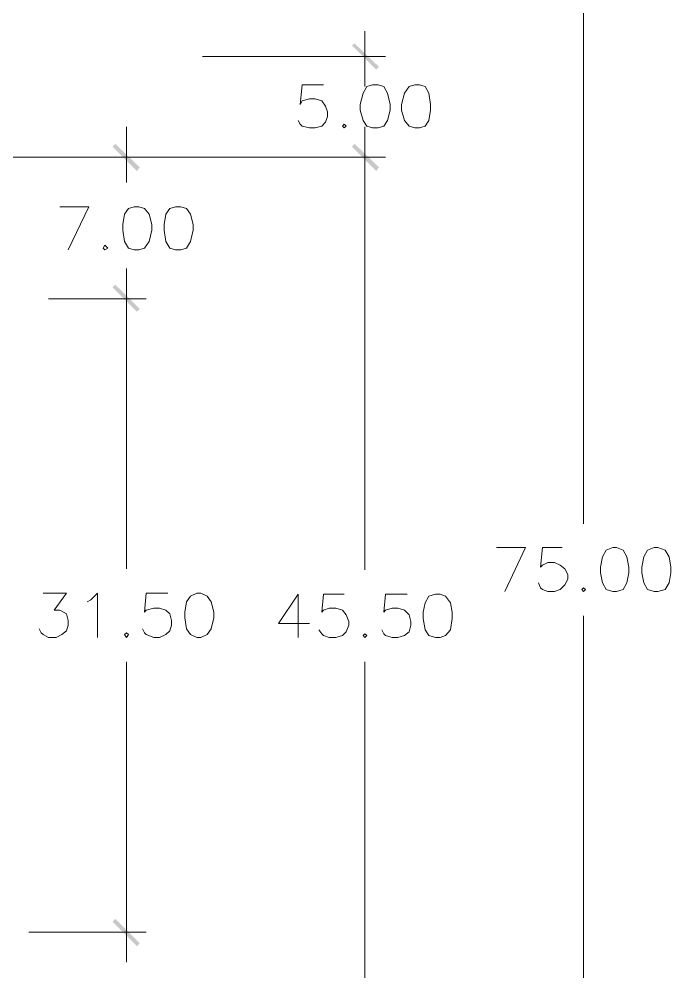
# Model space of a CAD drawing. Header units: inches. Extents: x 0.13 to 4.47, y 0.19 to 3.07.
# Drawn here: x 1.0213 to 1.3438, y 2.1945 to 2.6661 of the extents above; entities that cross this region are included whole.
import ezdxf

# ---------------------------------------------------------------- set-up
doc = ezdxf.new("R2010")
doc.units = ezdxf.units.IN
doc.header["$MEASUREMENT"] = 0
doc.layers.add('PDF_PDF5_PDF12_PDF11_0', color=7, linetype='Continuous')

msp = doc.modelspace()

# ---------------------------------------------------------------- linework, layer by layer
at = {"layer": 'PDF_PDF5_PDF12_PDF11_0', "lineweight": 5}
for points in [[(1.30063, 2.78268), (1.30063, 2.41627)], [(1.19242, 2.63268), (1.19242, 2.66008)], [(1.19242, 2.64569), (1.19242, 2.64754), (1.19242, 2.65962)], [(1.20264, 2.64754), (1.11208, 2.64754), (1.20264, 2.64754)], [(1.07447, 2.61271), (1.07447, 2.58531)], [(1.19242, 2.61271), (1.19242, 2.39352)], [(1.19242, 2.60018), (1.19242, 2.59785), (1.19242, 2.58578)], [(1.11208, 2.59785), (1.20264, 2.59785), (1.0062, 2.59785)], [(1.02617, 2.59785), (1.08422, 2.59785)], [(1.07447, 2.54259), (1.07447, 2.39398)], [(1.07447, 2.51287), (1.07447, 2.5398)], [(1.03592, 2.52773), (1.08422, 2.52773), (1.05636, 2.52773)], [(1.30063, 2.00435), (1.30063, 2.37076)], [(1.07447, 2.1994), (1.07447, 2.34801)], [(1.19242, 2.12881), (1.19242, 2.34801)], [(1.07447, 2.22912), (1.07447, 2.20172)], [(1.03592, 2.21426), (1.08422, 2.21426), (1.02617, 2.21426)]]:
    msp.add_lwpolyline(points, dxfattribs=at)
at = {"layer": 'PDF_PDF5_PDF12_PDF11_0', "lineweight": 13}
for points in [[(1.17199, 2.63361), (1.16131, 2.63361), (1.16038, 2.62386), (1.16131, 2.62572), (1.16502, 2.62665), (1.16781, 2.62665), (1.17106, 2.62572), (1.17292, 2.62293), (1.17385, 2.62014), (1.17385, 2.61782), (1.17292, 2.61504), (1.17106, 2.61318), (1.16781, 2.61225), (1.16502, 2.61225), (1.16131, 2.61318), (1.16038, 2.61411), (1.15945, 2.61597)], [(1.04567, 2.55188), (1.05589, 2.57324), (1.04149, 2.57324)], [(1.26162, 2.38284), (1.27184, 2.40466), (1.25744, 2.40466)], [(1.28995, 2.40466), (1.2802, 2.40466), (1.27927, 2.39491), (1.2802, 2.39584), (1.28298, 2.39723), (1.28623, 2.39723), (1.28902, 2.39584), (1.29134, 2.39398), (1.29273, 2.3912), (1.29273, 2.38887), (1.29134, 2.38609), (1.28902, 2.38377), (1.28623, 2.38284), (1.28298, 2.38284), (1.2802, 2.38377), (1.27927, 2.38469), (1.27834, 2.38702)], [(1.03314, 2.38191), (1.04475, 2.38191), (1.03871, 2.37355), (1.04149, 2.37355), (1.04335, 2.37262), (1.04475, 2.37169), (1.04567, 2.36844), (1.04567, 2.36612), (1.04475, 2.36333), (1.04242, 2.36147), (1.03964, 2.36008), (1.03592, 2.36008), (1.03314, 2.36147), (1.03221, 2.3624), (1.03128, 2.36426)], [(1.05496, 2.37773), (1.05682, 2.37866), (1.06007, 2.38191), (1.06007, 2.36008)], [(1.0949, 2.38191), (1.08422, 2.38191), (1.08329, 2.37262), (1.08422, 2.37355), (1.08793, 2.37448), (1.09072, 2.37448), (1.09397, 2.37355), (1.09583, 2.37169), (1.09676, 2.36844), (1.09676, 2.36612), (1.09583, 2.36333), (1.09397, 2.36147), (1.09072, 2.36008), (1.08793, 2.36008), (1.08422, 2.36147), (1.08329, 2.3624), (1.08236, 2.36426)], [(1.15945, 2.36008), (1.15945, 2.38144), (1.1497, 2.36705), (1.16502, 2.36705)], [(1.18221, 2.38144), (1.17199, 2.38144), (1.17106, 2.37262), (1.17199, 2.37355), (1.17478, 2.37448), (1.17803, 2.37448), (1.18128, 2.37355), (1.18314, 2.37123), (1.18453, 2.36798), (1.18453, 2.36612), (1.18314, 2.36287), (1.18128, 2.36101), (1.17803, 2.36008), (1.17478, 2.36008), (1.17199, 2.36101), (1.17106, 2.36194), (1.16967, 2.3638)], [(1.21332, 2.38144), (1.20264, 2.38144), (1.20171, 2.37262), (1.20264, 2.37355), (1.20589, 2.37448), (1.20868, 2.37448), (1.21193, 2.37355), (1.21425, 2.37123), (1.21518, 2.36798), (1.21518, 2.36612), (1.21425, 2.36287), (1.21193, 2.36101), (1.20868, 2.36008), (1.20589, 2.36008), (1.20264, 2.36101), (1.20171, 2.36194), (1.20078, 2.3638)]]:
    msp.add_lwpolyline(points, dxfattribs=at)
for points in [[(1.19614, 2.63361), (1.19335, 2.63268), (1.1915, 2.62943), (1.1901, 2.62386), (1.1901, 2.62107), (1.1915, 2.61597), (1.19335, 2.61318), (1.19614, 2.61225), (1.19893, 2.61225), (1.20171, 2.61318), (1.20357, 2.61597), (1.20496, 2.62107), (1.20496, 2.62386), (1.20357, 2.62943), (1.20171, 2.63268), (1.19893, 2.63361)], [(1.21704, 2.63361), (1.21425, 2.63268), (1.21193, 2.62943), (1.21054, 2.62386), (1.21054, 2.62107), (1.21193, 2.61597), (1.21425, 2.61318), (1.21704, 2.61225), (1.21936, 2.61225), (1.22215, 2.61318), (1.224, 2.61597), (1.22493, 2.62107), (1.22493, 2.62386), (1.224, 2.62943), (1.22215, 2.63268), (1.21936, 2.63361)], [(1.18221, 2.61411), (1.18128, 2.61318), (1.18221, 2.61225), (1.18314, 2.61318)], [(1.07818, 2.57324), (1.0754, 2.57231), (1.07354, 2.56953), (1.07261, 2.56442), (1.07261, 2.56163), (1.07354, 2.55606), (1.0754, 2.55281), (1.07818, 2.55188), (1.0805, 2.55188), (1.08329, 2.55281), (1.08561, 2.55606), (1.08701, 2.56163), (1.08701, 2.56442), (1.08561, 2.56953), (1.08329, 2.57231), (1.0805, 2.57324)], [(1.09862, 2.57324), (1.09583, 2.57231), (1.09397, 2.56953), (1.09304, 2.56442), (1.09304, 2.56163), (1.09397, 2.55606), (1.09583, 2.55281), (1.09862, 2.55188), (1.1014, 2.55188), (1.10419, 2.55281), (1.10605, 2.55606), (1.10744, 2.56163), (1.10744, 2.56442), (1.10605, 2.56953), (1.10419, 2.57231), (1.1014, 2.57324)], [(1.06379, 2.5542), (1.06286, 2.55281), (1.06379, 2.55188), (1.06518, 2.55281)], [(1.31503, 2.40466), (1.31178, 2.40327), (1.30992, 2.40002), (1.30899, 2.39491), (1.30899, 2.39212), (1.30992, 2.38702), (1.31178, 2.38377), (1.31503, 2.38284), (1.31688, 2.38284), (1.32013, 2.38377), (1.32199, 2.38702), (1.32292, 2.39212), (1.32292, 2.39491), (1.32199, 2.40002), (1.32013, 2.40327), (1.31688, 2.40466)], [(1.33546, 2.40466), (1.33221, 2.40327), (1.33035, 2.40002), (1.32942, 2.39491), (1.32942, 2.39212), (1.33035, 2.38702), (1.33221, 2.38377), (1.33546, 2.38284), (1.33732, 2.38284), (1.34103, 2.38377), (1.34289, 2.38702), (1.34382, 2.39212), (1.34382, 2.39491), (1.34289, 2.40002), (1.34103, 2.40327), (1.33732, 2.40466)], [(1.1093, 2.38191), (1.10605, 2.38051), (1.10419, 2.37773), (1.10326, 2.37262), (1.10326, 2.36983), (1.10419, 2.36426), (1.10605, 2.36147), (1.1093, 2.36008), (1.11115, 2.36008), (1.11441, 2.36147), (1.11626, 2.36426), (1.11766, 2.36983), (1.11766, 2.37262), (1.11626, 2.37773), (1.11441, 2.38051), (1.11115, 2.38191)], [(1.30063, 2.38469), (1.2997, 2.38377), (1.30063, 2.38284), (1.30156, 2.38377)], [(1.22725, 2.38144), (1.224, 2.38051), (1.22215, 2.37726), (1.22122, 2.37262), (1.22122, 2.36937), (1.22215, 2.3638), (1.224, 2.36101), (1.22725, 2.36008), (1.22958, 2.36008), (1.23236, 2.36101), (1.23468, 2.3638), (1.23561, 2.36937), (1.23561, 2.37262), (1.23468, 2.37726), (1.23236, 2.38051), (1.22958, 2.38144)], [(1.07447, 2.3624), (1.07354, 2.36147), (1.07447, 2.36008), (1.0754, 2.36147)], [(1.19242, 2.36194), (1.1915, 2.36101), (1.19242, 2.36008), (1.19335, 2.36101)]]:
    msp.add_lwpolyline(points, close=True, dxfattribs=at)
at = {"layer": 'PDF_PDF5_PDF12_PDF11_0', "transparency": 33554559}
for points in [[(1.18732, 2.65405), (1.18592, 2.65312), (1.19939, 2.64244)], [(1.18732, 2.65405), (1.18592, 2.65312), (1.19939, 2.64244)], [(1.18592, 2.65312), (1.19939, 2.64244), (1.198, 2.64104)], [(1.18592, 2.65312), (1.19939, 2.64244), (1.198, 2.64104)], [(1.08097, 2.59275), (1.0675, 2.60296), (1.06889, 2.60436)], [(1.19939, 2.59275), (1.18592, 2.60296), (1.18732, 2.60436)], [(1.19939, 2.59275), (1.18592, 2.60296), (1.18732, 2.60436)], [(1.07958, 2.59089), (1.08097, 2.59275), (1.0675, 2.60296)], [(1.198, 2.59089), (1.19939, 2.59275), (1.18592, 2.60296)], [(1.198, 2.59089), (1.19939, 2.59275), (1.18592, 2.60296)], [(1.08097, 2.52262), (1.0675, 2.5333), (1.06889, 2.5347)], [(1.06889, 2.5347), (1.0675, 2.5333), (1.08097, 2.52262)], [(1.07958, 2.52123), (1.08097, 2.52262), (1.0675, 2.5333)], [(1.0675, 2.5333), (1.08097, 2.52262), (1.07958, 2.52123)], [(1.06889, 2.22076), (1.0675, 2.21937), (1.08097, 2.20869)], [(1.08097, 2.20869), (1.0675, 2.21937), (1.06889, 2.22076)], [(1.0675, 2.21937), (1.08097, 2.20869), (1.07958, 2.20729)], [(1.07958, 2.20729), (1.08097, 2.20869), (1.0675, 2.21937)]]:
    msp.add_solid(points, dxfattribs=at)

doc.saveas('drawing.dxf')
